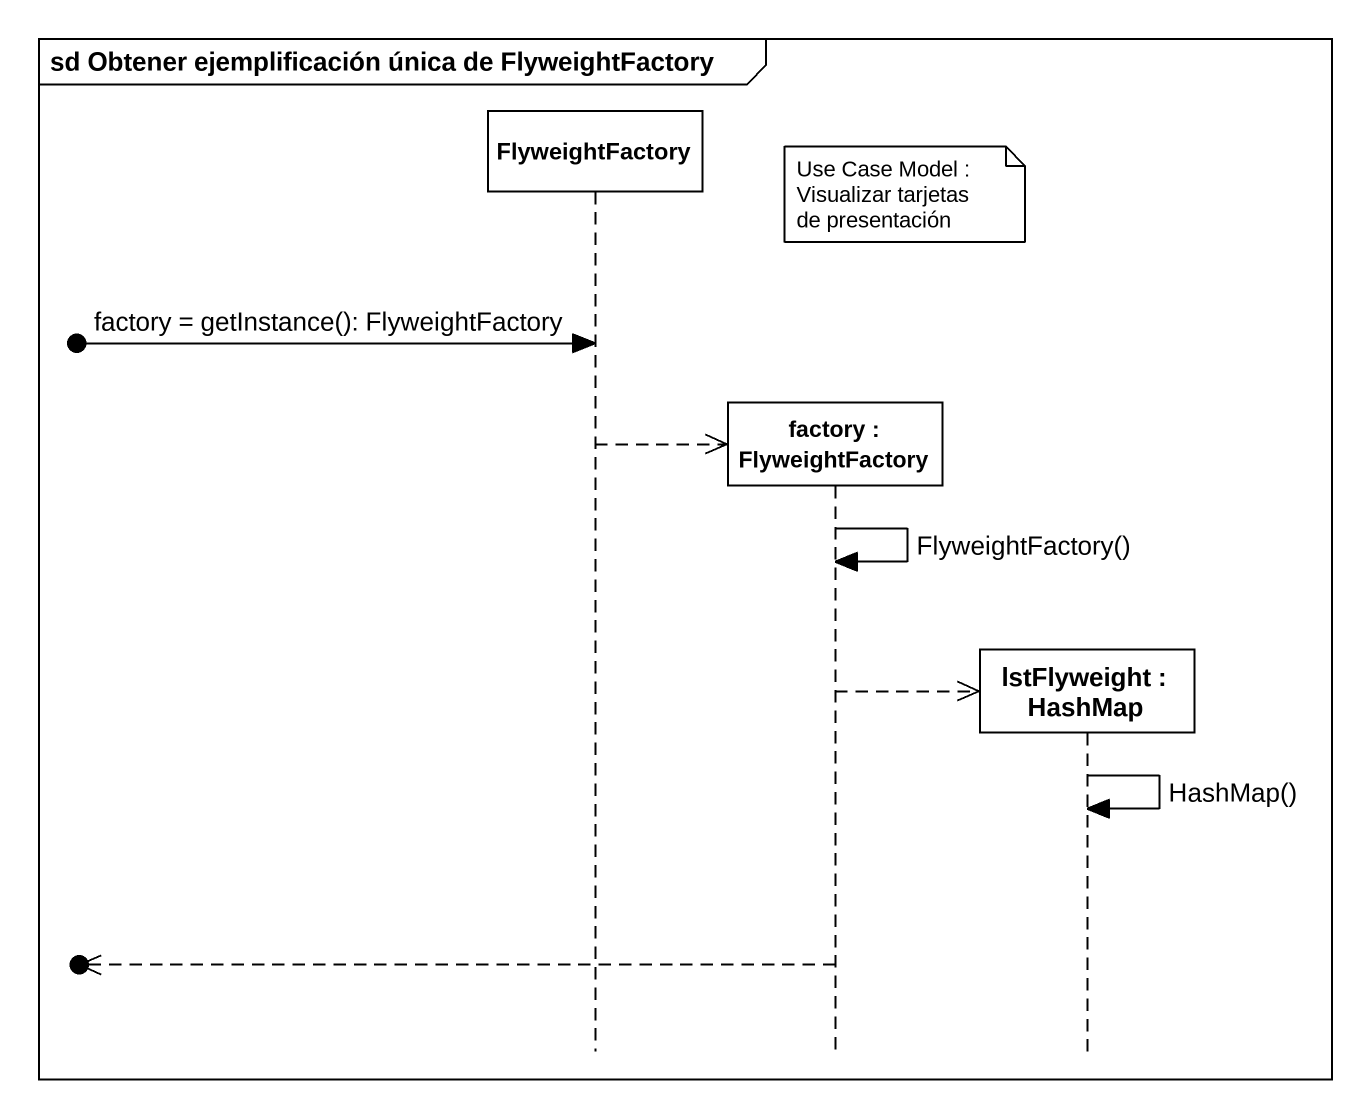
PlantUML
@startuml
mainframe sd Obtener ejemplificación única de FlyweightFactory
hide footbox
participant FlyweightFactory
participant "factory : FlyweightFactory" as factory
participant "lstFlyweight : HashMap" as lstFlyweight

note over factory : Use Case Model : Visualizar tarjetas de presentación
[o-> FlyweightFactory : factory = getInstance(): FlyweightFactory
FlyweightFactory -->> factory **
factory -> factory : FlyweightFactory()
factory -->> lstFlyweight **
lstFlyweight -> lstFlyweight : HashMap()
[o<<-- factory
@enduml
